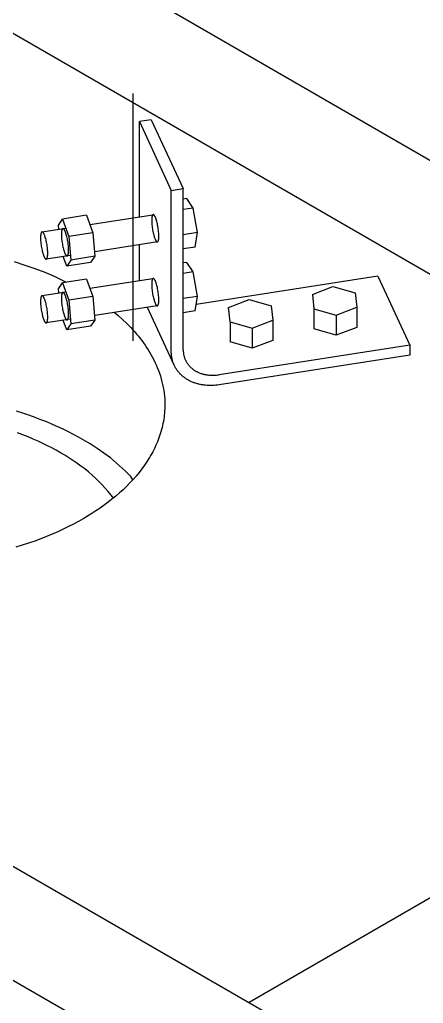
# Model space of a CAD drawing. Header units: millimetres. Extents: x 1.5 to 37.9, y -0.3 to 12.6.
# Drawn here: x 35.7401 to 35.9035, y 3.532 to 3.93 of the extents above; entities that cross this region are included whole.
import ezdxf

# ---------------------------------------------------------------- set-up
doc = ezdxf.new("R2010")
doc.units = ezdxf.units.MM
doc.linetypes.add('ACAD_ISO02W100', pattern=[15, 12, -3])
doc.layers.add('0.2', color=6, linetype='Continuous', lineweight=15)
doc.layers.add('0.3', color=4, linetype='Continuous', lineweight=20)

msp = doc.modelspace()

# ---------------------------------------------------------------- linework, layer by layer
at = {"layer": '0.2', "linetype": 'ACAD_ISO02W100', "lineweight": -3, "ltscale": 0.008}
msp.add_line((35.78583, 4.50004), (35.78583, 3.74377), dxfattribs=at)
at = {"layer": '0.2', "lineweight": -3}
for points in [[(35.79334, 3.88951), (35.78851, 3.88876)], [(35.78851, 3.85022), (35.78851, 3.88876)], [(35.78851, 3.88876), (35.80145, 3.86088)], [(35.79334, 3.88951), (35.80628, 3.86163)], [(35.80145, 3.86088), (35.80628, 3.86163)], [(35.80145, 3.79556), (35.80145, 3.86088)], [(35.80628, 3.79631), (35.80628, 3.86163)], [(35.80773, 3.85761), (35.80628, 3.85738)], [(35.81027, 3.85373), (35.80773, 3.85761)], [(35.81027, 3.85373), (35.80628, 3.85312)], [(35.81198, 3.84392), (35.81027, 3.85373)], [(35.75575, 3.84685), (35.75745, 3.84931)], [(35.76711, 3.85081), (35.75745, 3.84931)], [(35.75745, 3.84931), (35.75999, 3.84225)], [(35.76711, 3.85081), (35.76965, 3.84374)], [(35.76844, 3.84711), (35.79392, 3.85105)], [(35.74912, 3.84412), (35.75878, 3.84562)], [(35.75589, 3.84525), (35.75575, 3.84685)], [(35.74912, 3.84412), (35.74903, 3.84409), (35.74903, 3.84409), (35.74902, 3.84409), (35.74901, 3.84408), (35.74901, 3.84408), (35.749, 3.84408), (35.749, 3.84407), (35.74899, 3.84407), (35.74899, 3.84406), (35.74898, 3.84406), (35.74898, 3.84405), (35.74897, 3.84405), (35.74896, 3.84404), (35.74896, 3.84404), (35.74895, 3.84403), (35.74894, 3.84402), (35.74893, 3.84401), (35.74892, 3.84399), (35.74891, 3.84398), (35.7489, 3.84397), (35.74889, 3.84396), (35.74888, 3.84394), (35.74887, 3.84393), (35.74886, 3.84391), (35.74885, 3.8439), (35.74884, 3.84388), (35.74883, 3.84386), (35.74882, 3.84385), (35.74881, 3.84383), (35.7488, 3.84379), (35.74878, 3.84376), (35.74876, 3.84372), (35.74875, 3.84368), (35.74873, 3.84363), (35.74872, 3.84358), (35.7487, 3.84353), (35.74869, 3.84347), (35.74867, 3.84341), (35.74866, 3.84334), (35.74864, 3.84328), (35.74862, 3.84313), (35.7486, 3.84298), (35.74858, 3.84281), (35.74856, 3.84263), (35.74854, 3.84244), (35.74853, 3.84224), (35.74853, 3.84202), (35.74852, 3.84156), (35.74854, 3.84107), (35.74856, 3.84054), (35.74861, 3.84), (35.74866, 3.83944), (35.74873, 3.83888), (35.74882, 3.83833), (35.74891, 3.83778), (35.74901, 3.83726), (35.74911, 3.83677), (35.74922, 3.83631), (35.74933, 3.83587), (35.74946, 3.83543), (35.74959, 3.83501), (35.74966, 3.83481), (35.74973, 3.83461), (35.7498, 3.83443), (35.74987, 3.83425), (35.74994, 3.83408), (35.75002, 3.83392), (35.75009, 3.83378), (35.75013, 3.83371), (35.75017, 3.83364), (35.7502, 3.83358), (35.75024, 3.83352), (35.75028, 3.83346), (35.75031, 3.83341), (35.75035, 3.83336), (35.75039, 3.83332), (35.7504, 3.8333), (35.75042, 3.83328), (35.75044, 3.83326), (35.75046, 3.83324), (35.75048, 3.83322), (35.75049, 3.8332), (35.75051, 3.83319), (35.75053, 3.83317), (35.75055, 3.83316), (35.75056, 3.83315), (35.75058, 3.83313), (35.7506, 3.83312), (35.7506, 3.83312), (35.75061, 3.83311), (35.75062, 3.83311), (35.75063, 3.8331), (35.75064, 3.8331), (35.75065, 3.83309), (35.75065, 3.83309), (35.75066, 3.83309), (35.75067, 3.83308), (35.75068, 3.83308), (35.75069, 3.83308), (35.75069, 3.83307), (35.7507, 3.83307), (35.75071, 3.83307), (35.75072, 3.83307), (35.75073, 3.83306), (35.75073, 3.83306), (35.75074, 3.83306), (35.75075, 3.83306), (35.75076, 3.83306), (35.75076, 3.83306), (35.75077, 3.83306), (35.75078, 3.83306), (35.75079, 3.83306), (35.75079, 3.83306), (35.7508, 3.83306), (35.75081, 3.83306), (35.75082, 3.83306), (35.75082, 3.83306), (35.75083, 3.83306), (35.75084, 3.83306), (35.75085, 3.83306), (35.75085, 3.83307), (35.75086, 3.83307), (35.75087, 3.83307), (35.75087, 3.83307), (35.75088, 3.83307), (35.75089, 3.83308), (35.75089, 3.83308), (35.7509, 3.83308), (35.75091, 3.83309), (35.75092, 3.83309), (35.75092, 3.83309), (35.75093, 3.8331), (35.75094, 3.8331), (35.75094, 3.83311), (35.75095, 3.83311), (35.75095, 3.83312), (35.75096, 3.83312), (35.75097, 3.83313), (35.75097, 3.83313), (35.75098, 3.83314), (35.75099, 3.83314), (35.75099, 3.83315), (35.751, 3.83315), (35.751, 3.83316), (35.75101, 3.83317), (35.75102, 3.83317), (35.75103, 3.83319), (35.75104, 3.8332), (35.75105, 3.83322), (35.75106, 3.83323), (35.75107, 3.83325), (35.75109, 3.83327), (35.7511, 3.83329), (35.75111, 3.8333), (35.75112, 3.83332), (35.75113, 3.83334), (35.75114, 3.83336), (35.75115, 3.83339), (35.75116, 3.83341), (35.75117, 3.83345), (35.75119, 3.8335), (35.75121, 3.83355), (35.75123, 3.8336), (35.75124, 3.83366), (35.75126, 3.83371), (35.75127, 3.83377), (35.75129, 3.83384), (35.7513, 3.83391), (35.75133, 3.83405), (35.75135, 3.8342), (35.75137, 3.83437), (35.75139, 3.83455), (35.7514, 3.83474), (35.75141, 3.83495), (35.75142, 3.83516), (35.75142, 3.83562), (35.75141, 3.83611), (35.75138, 3.83664), (35.75134, 3.83718), (35.75128, 3.83774), (35.75121, 3.8383), (35.75113, 3.83886), (35.75104, 3.8394), (35.75094, 3.83992), (35.75083, 3.84041), (35.75073, 3.84087), (35.75059, 3.84138), (35.75045, 3.84189), (35.75037, 3.84213), (35.75029, 3.84236), (35.75021, 3.84259), (35.75013, 3.8428), (35.75004, 3.843), (35.74996, 3.84319), (35.74991, 3.84328), (35.74987, 3.84337), (35.74983, 3.84345), (35.74979, 3.84352), (35.74974, 3.8436), (35.7497, 3.84367), (35.74966, 3.84373), (35.74962, 3.84379), (35.74959, 3.84382), (35.74957, 3.84384), (35.74955, 3.84387), (35.74953, 3.84389), (35.74951, 3.84392), (35.74949, 3.84394), (35.74947, 3.84396), (35.74919, 3.84413)], [(35.76965, 3.84374), (35.75999, 3.84225)], [(35.75999, 3.84225), (35.76082, 3.83272)], [(35.76965, 3.84374), (35.77048, 3.83422)], [(35.81198, 3.84381), (35.80628, 3.84293)], [(35.81116, 3.83798), (35.81198, 3.84381)], [(35.79581, 3.84002), (35.77049, 3.8361)], [(35.78851, 3.82439), (35.78851, 3.83889)], [(35.81116, 3.83798), (35.80628, 3.83722)], [(35.76066, 3.83458), (35.75083, 3.83306)], [(35.75911, 3.83027), (35.75773, 3.83413)], [(35.77048, 3.83422), (35.76082, 3.83272)], [(35.77048, 3.83422), (35.76877, 3.83176)], [(35.76082, 3.83272), (35.75911, 3.83027)], [(35.76877, 3.83176), (35.75911, 3.83027)], [(35.80773, 3.83178), (35.80628, 3.83156)], [(35.81027, 3.82791), (35.80773, 3.83178)], [(35.76711, 3.82498), (35.75745, 3.82349)], [(35.76711, 3.82498), (35.76965, 3.81792)], [(35.76844, 3.82129), (35.79392, 3.82523)], [(35.81027, 3.82791), (35.80628, 3.82729)], [(35.81198, 3.81799), (35.81027, 3.82791)], [(35.8851, 3.82614), (35.81153, 3.81476)], [(35.8851, 3.82614), (35.89804, 3.79826)], [(35.75575, 3.82103), (35.75745, 3.82349)], [(35.75589, 3.81942), (35.75575, 3.82103)], [(35.75745, 3.82349), (35.75999, 3.81642)], [(35.85855, 3.81875), (35.86686, 3.82195)], [(35.86686, 3.82195), (35.87583, 3.8194)], [(35.74912, 3.8183), (35.74903, 3.81827), (35.74903, 3.81827), (35.74902, 3.81826), (35.74901, 3.81826), (35.74901, 3.81826), (35.749, 3.81825), (35.749, 3.81825), (35.74899, 3.81824), (35.74899, 3.81824), (35.74898, 3.81824), (35.74898, 3.81823), (35.74897, 3.81823), (35.74896, 3.81822), (35.74896, 3.81822), (35.74895, 3.81821), (35.74894, 3.8182), (35.74893, 3.81818), (35.74892, 3.81817), (35.74891, 3.81816), (35.7489, 3.81815), (35.74889, 3.81813), (35.74888, 3.81812), (35.74887, 3.8181), (35.74886, 3.81809), (35.74885, 3.81807), (35.74884, 3.81806), (35.74883, 3.81804), (35.74882, 3.81802), (35.74881, 3.81801), (35.7488, 3.81797), (35.74878, 3.81793), (35.74876, 3.81789), (35.74875, 3.81785), (35.74873, 3.81781), (35.74872, 3.81776), (35.7487, 3.8177), (35.74869, 3.81764), (35.74867, 3.81758), (35.74866, 3.81752), (35.74864, 3.81745), (35.74862, 3.81731), (35.7486, 3.81715), (35.74858, 3.81699), (35.74856, 3.81681), (35.74854, 3.81662), (35.74853, 3.81641), (35.74853, 3.8162), (35.74852, 3.81574), (35.74854, 3.81524), (35.74856, 3.81472), (35.74861, 3.81417), (35.74866, 3.81362), (35.74873, 3.81306), (35.74882, 3.8125), (35.74891, 3.81196), (35.74901, 3.81144), (35.74911, 3.81095), (35.74922, 3.81049), (35.74933, 3.81004), (35.74946, 3.80961), (35.74959, 3.80919), (35.74966, 3.80899), (35.74973, 3.80879), (35.7498, 3.8086), (35.74987, 3.80843), (35.74994, 3.80826), (35.75002, 3.8081), (35.75009, 3.80795), (35.75013, 3.80788), (35.75017, 3.80782), (35.7502, 3.80776), (35.75024, 3.8077), (35.75028, 3.80764), (35.75031, 3.80759), (35.75035, 3.80754), (35.75039, 3.8075), (35.7504, 3.80747), (35.75042, 3.80745), (35.75044, 3.80743), (35.75046, 3.80742), (35.75048, 3.8074), (35.75049, 3.80738), (35.75051, 3.80737), (35.75053, 3.80735), (35.75055, 3.80734), (35.75056, 3.80732), (35.75058, 3.80731), (35.7506, 3.8073), (35.7506, 3.80729), (35.75061, 3.80729), (35.75062, 3.80728), (35.75063, 3.80728), (35.75064, 3.80728), (35.75065, 3.80727), (35.75065, 3.80727), (35.75066, 3.80726), (35.75067, 3.80726), (35.75068, 3.80726), (35.75069, 3.80725), (35.75069, 3.80725), (35.7507, 3.80725), (35.75071, 3.80725), (35.75072, 3.80724), (35.75073, 3.80724), (35.75073, 3.80724), (35.75074, 3.80724), (35.75075, 3.80724), (35.75076, 3.80724), (35.75076, 3.80724), (35.75077, 3.80723), (35.75078, 3.80723), (35.75079, 3.80723), (35.75079, 3.80723), (35.7508, 3.80723), (35.75081, 3.80723), (35.75082, 3.80724), (35.75082, 3.80724), (35.75083, 3.80724), (35.75084, 3.80724), (35.75085, 3.80724), (35.75085, 3.80724), (35.75086, 3.80724), (35.75087, 3.80725), (35.75087, 3.80725), (35.75088, 3.80725), (35.75089, 3.80725), (35.75089, 3.80726), (35.7509, 3.80726), (35.75091, 3.80726), (35.75092, 3.80727), (35.75092, 3.80727), (35.75093, 3.80727), (35.75094, 3.80728), (35.75094, 3.80728), (35.75095, 3.80729), (35.75095, 3.80729), (35.75096, 3.8073), (35.75097, 3.8073), (35.75097, 3.80731), (35.75098, 3.80731), (35.75099, 3.80732), (35.75099, 3.80733), (35.751, 3.80733), (35.751, 3.80734), (35.75101, 3.80734), (35.75102, 3.80735), (35.75103, 3.80737), (35.75104, 3.80738), (35.75105, 3.8074), (35.75106, 3.80741), (35.75107, 3.80743), (35.75109, 3.80745), (35.7511, 3.80746), (35.75111, 3.80748), (35.75112, 3.8075), (35.75113, 3.80752), (35.75114, 3.80754), (35.75115, 3.80756), (35.75116, 3.80758), (35.75117, 3.80763), (35.75119, 3.80768), (35.75121, 3.80773), (35.75123, 3.80778), (35.75124, 3.80783), (35.75126, 3.80789), (35.75127, 3.80795), (35.75129, 3.80802), (35.7513, 3.80808), (35.75133, 3.80823), (35.75135, 3.80838), (35.75137, 3.80855), (35.75139, 3.80873), (35.7514, 3.80892), (35.75141, 3.80912), (35.75142, 3.80934), (35.75142, 3.8098), (35.75141, 3.81029), (35.75138, 3.81082), (35.75134, 3.81136), (35.75128, 3.81192), (35.75121, 3.81248), (35.75113, 3.81303), (35.75104, 3.81357), (35.75094, 3.81409), (35.75083, 3.81459), (35.75073, 3.81505), (35.75059, 3.81556), (35.75045, 3.81606), (35.75037, 3.8163), (35.75029, 3.81654), (35.75021, 3.81676), (35.75013, 3.81698), (35.75004, 3.81718), (35.74996, 3.81737), (35.74991, 3.81746), (35.74987, 3.81754), (35.74983, 3.81762), (35.74979, 3.8177), (35.74974, 3.81777), (35.7497, 3.81784), (35.74966, 3.81791), (35.74962, 3.81797), (35.74959, 3.81799), (35.74957, 3.81802), (35.74955, 3.81805), (35.74953, 3.81807), (35.74951, 3.81809), (35.74949, 3.81811), (35.74947, 3.81814), (35.74919, 3.81831)], [(35.74912, 3.8183), (35.75878, 3.81979)], [(35.76965, 3.81792), (35.75999, 3.81642)], [(35.76961, 3.81791), (35.76965, 3.81789)], [(35.76965, 3.81792), (35.77048, 3.80839)], [(35.81198, 3.81799), (35.80628, 3.8171)], [(35.81116, 3.81215), (35.81198, 3.81799)], [(35.85855, 3.81875), (35.8592, 3.81299), (35.86816, 3.81043), (35.87648, 3.81364)], [(35.87583, 3.8194), (35.87648, 3.81364)], [(35.75999, 3.81642), (35.76082, 3.8069)], [(35.79575, 3.81419), (35.77049, 3.81028)], [(35.80263, 3.79013), (35.79175, 3.81357)], [(35.82459, 3.81349), (35.83291, 3.8167)], [(35.82524, 3.80773), (35.82459, 3.81349)], [(35.83291, 3.8167), (35.84187, 3.81414)], [(35.84187, 3.81414), (35.84252, 3.80838)], [(35.8592, 3.81299), (35.8592, 3.80482)], [(35.87648, 3.81364), (35.87648, 3.80547)], [(35.81116, 3.81215), (35.80628, 3.8114)], [(35.86816, 3.81043), (35.86816, 3.80227)], [(35.76066, 3.80876), (35.75083, 3.80724)], [(35.75911, 3.80444), (35.75773, 3.8083)], [(35.76082, 3.8069), (35.75911, 3.80444)], [(35.76877, 3.80594), (35.75911, 3.80444)], [(35.77048, 3.80839), (35.76082, 3.8069)], [(35.77048, 3.80839), (35.76877, 3.80594)], [(35.82524, 3.80773), (35.83421, 3.80518), (35.84252, 3.80838)], [(35.82524, 3.80773), (35.82524, 3.79957)], [(35.83421, 3.80518), (35.83421, 3.79701)], [(35.84252, 3.80838), (35.84252, 3.80022)], [(35.87648, 3.80547), (35.86816, 3.80227)], [(35.86816, 3.80227), (35.8592, 3.80482)], [(35.89804, 3.79826), (35.82077, 3.7863)], [(35.83421, 3.79701), (35.82524, 3.79957)], [(35.84252, 3.80022), (35.83421, 3.79701)], [(35.89804, 3.79826), (35.89804, 3.79417)], [(35.80263, 3.79013), (35.80248, 3.79046), (35.80234, 3.79079), (35.80221, 3.79113), (35.8021, 3.79147), (35.80199, 3.79181), (35.80189, 3.79215), (35.80181, 3.79249), (35.80173, 3.79283), (35.80166, 3.79317), (35.80161, 3.79352), (35.80156, 3.79386), (35.80152, 3.7942), (35.80149, 3.79454), (35.80147, 3.79488), (35.80145, 3.79522), (35.80145, 3.79556)], [(35.80628, 3.79631), (35.80628, 3.79605), (35.80629, 3.7958), (35.80631, 3.79554), (35.80633, 3.79529), (35.80636, 3.79503), (35.8064, 3.79477), (35.80644, 3.79452), (35.80649, 3.79426), (35.80655, 3.794), (35.80661, 3.79375), (35.80669, 3.79349), (35.80677, 3.79324), (35.80685, 3.79298), (35.80695, 3.79273), (35.80705, 3.79248), (35.80716, 3.79223)], [(35.89804, 3.79417), (35.82077, 3.78222)], [(35.82077, 3.78222), (35.82011, 3.78213), (35.81944, 3.78205), (35.81877, 3.782), (35.81809, 3.78196), (35.8174, 3.78195), (35.81672, 3.78195), (35.81602, 3.78198), (35.81533, 3.78204), (35.81464, 3.78211), (35.8143, 3.78216), (35.81396, 3.78221), (35.81361, 3.78227), (35.81327, 3.78234), (35.81293, 3.78241), (35.8126, 3.78249), (35.81226, 3.78257), (35.81193, 3.78266), (35.8116, 3.78276), (35.81127, 3.78286), (35.81094, 3.78297), (35.81062, 3.78308), (35.8103, 3.78321), (35.80998, 3.78333), (35.80967, 3.78347), (35.80936, 3.78361), (35.80905, 3.78375), (35.80875, 3.7839), (35.80845, 3.78406), (35.80816, 3.78422), (35.80787, 3.78439), (35.80759, 3.78457), (35.80731, 3.78475), (35.80704, 3.78493), (35.80677, 3.78513), (35.80651, 3.78532), (35.80626, 3.78552), (35.80601, 3.78573), (35.80576, 3.78594), (35.80553, 3.78616), (35.80529, 3.78638), (35.80507, 3.7866), (35.80485, 3.78683), (35.80464, 3.78707), (35.80443, 3.7873), (35.80423, 3.78754), (35.80404, 3.78779), (35.80386, 3.78804), (35.80368, 3.78829), (35.80351, 3.78854), (35.80334, 3.7888), (35.80319, 3.78906), (35.80304, 3.78933), (35.80289, 3.78959), (35.80276, 3.78986), (35.80263, 3.79013)], [(35.80716, 3.79223), (35.80726, 3.79203), (35.80736, 3.79183), (35.80747, 3.79163), (35.80758, 3.79143), (35.8077, 3.79124), (35.80782, 3.79105), (35.80795, 3.79085), (35.80808, 3.79067), (35.80822, 3.79048), (35.80837, 3.7903), (35.80852, 3.79011), (35.80867, 3.78994), (35.80883, 3.78976), (35.80899, 3.78959), (35.80916, 3.78942), (35.80934, 3.78926), (35.80951, 3.78909), (35.8097, 3.78893), (35.80988, 3.78878), (35.81008, 3.78863), (35.81027, 3.78848), (35.81047, 3.78834), (35.81068, 3.7882), (35.81089, 3.78806), (35.8111, 3.78793), (35.81131, 3.78781), (35.81153, 3.78768), (35.81175, 3.78756), (35.81198, 3.78745), (35.81221, 3.78734), (35.81244, 3.78724), (35.81268, 3.78714), (35.81291, 3.78704), (35.81315, 3.78695), (35.8134, 3.78686), (35.81364, 3.78678), (35.81389, 3.78671), (35.81414, 3.78663), (35.81439, 3.78657), (35.81464, 3.7865), (35.81489, 3.78644), (35.81515, 3.78639), (35.8154, 3.78634), (35.81566, 3.7863), (35.81592, 3.78626), (35.81618, 3.78622), (35.81669, 3.78616), (35.81721, 3.78613), (35.81773, 3.7861), (35.81824, 3.7861), (35.81876, 3.78611), (35.81927, 3.78613), (35.81977, 3.78618), (35.82027, 3.78623), (35.82077, 3.7863)]]:
    msp.add_lwpolyline(points, dxfattribs=at)
for points in [[(35.79371, 3.85059), (35.7937, 3.85054), (35.79368, 3.85048), (35.79367, 3.85043), (35.79365, 3.85037), (35.79364, 3.8503), (35.79362, 3.85023), (35.7936, 3.85009), (35.79357, 3.84994), (35.79355, 3.84977), (35.79354, 3.84959), (35.79352, 3.8494), (35.79351, 3.84919), (35.79351, 3.84898), (35.7935, 3.84852), (35.79352, 3.84803), (35.79354, 3.8475), (35.79359, 3.84696), (35.79364, 3.8464), (35.79371, 3.84584), (35.7938, 3.84528), (35.79389, 3.84474), (35.79399, 3.84422), (35.79409, 3.84373), (35.7942, 3.84327), (35.79431, 3.84282), (35.79444, 3.84239), (35.79457, 3.84197), (35.79464, 3.84177), (35.79471, 3.84157), (35.79478, 3.84139), (35.79485, 3.84121), (35.79492, 3.84104), (35.795, 3.84088), (35.79507, 3.84073), (35.79511, 3.84067), (35.79515, 3.8406), (35.79518, 3.84054), (35.79522, 3.84048), (35.79526, 3.84042), (35.79529, 3.84037), (35.79533, 3.84032), (35.79537, 3.84028), (35.79538, 3.84026), (35.7954, 3.84024), (35.79542, 3.84022), (35.79544, 3.8402), (35.79545, 3.84018), (35.79547, 3.84016), (35.79549, 3.84015), (35.79551, 3.84013), (35.79552, 3.84012), (35.79554, 3.8401), (35.79556, 3.84009), (35.79557, 3.84008), (35.79558, 3.84008), (35.79559, 3.84007), (35.7956, 3.84007), (35.79561, 3.84006), (35.79562, 3.84006), (35.79562, 3.84005), (35.79563, 3.84005), (35.79564, 3.84004), (35.79565, 3.84004), (35.79566, 3.84004), (35.79566, 3.84003), (35.79567, 3.84003), (35.79568, 3.84003), (35.79569, 3.84003), (35.7957, 3.84003), (35.7957, 3.84002), (35.79571, 3.84002), (35.79572, 3.84002), (35.79573, 3.84002), (35.79574, 3.84002), (35.79574, 3.84002), (35.79575, 3.84002), (35.79576, 3.84002), (35.79577, 3.84002), (35.79577, 3.84002), (35.79578, 3.84002), (35.79579, 3.84002), (35.7958, 3.84002), (35.7958, 3.84002), (35.79581, 3.84002), (35.79582, 3.84002), (35.79582, 3.84002), (35.79583, 3.84002), (35.79584, 3.84003), (35.79585, 3.84003), (35.79585, 3.84003), (35.79586, 3.84003), (35.79587, 3.84004), (35.79587, 3.84004), (35.79588, 3.84004), (35.79589, 3.84005), (35.79589, 3.84005), (35.7959, 3.84005), (35.79591, 3.84006), (35.79591, 3.84006), (35.79592, 3.84007), (35.79593, 3.84007), (35.79593, 3.84007), (35.79594, 3.84008), (35.79595, 3.84008), (35.79595, 3.84009), (35.79596, 3.8401), (35.79597, 3.8401), (35.79597, 3.84011), (35.79598, 3.84011), (35.79598, 3.84012), (35.79599, 3.84013), (35.796, 3.84013), (35.79601, 3.84015), (35.79602, 3.84016), (35.79603, 3.84018), (35.79604, 3.84019), (35.79605, 3.84021), (35.79606, 3.84023), (35.79607, 3.84024), (35.79609, 3.84026), (35.7961, 3.84028), (35.79611, 3.8403), (35.79612, 3.84032), (35.79613, 3.84034), (35.79613, 3.84037), (35.79615, 3.84041), (35.79617, 3.84046), (35.79619, 3.84051), (35.7962, 3.84056), (35.79622, 3.84061), (35.79624, 3.84067), (35.79625, 3.84073), (35.79627, 3.8408), (35.79628, 3.84086), (35.7963, 3.84101), (35.79633, 3.84116), (35.79635, 3.84133), (35.79636, 3.84151), (35.79638, 3.8417), (35.79639, 3.8419), (35.7964, 3.84212), (35.7964, 3.84258), (35.79639, 3.84307), (35.79636, 3.8436), (35.79632, 3.84414), (35.79626, 3.8447), (35.79619, 3.84526), (35.79611, 3.84581), (35.79602, 3.84636), (35.79592, 3.84688), (35.79581, 3.84737), (35.7957, 3.84783), (35.79559, 3.84827), (35.79547, 3.84871), (35.79533, 3.84913), (35.79527, 3.84933), (35.7952, 3.84953), (35.79512, 3.84971), (35.79505, 3.84989), (35.79498, 3.85006), (35.7949, 3.85022), (35.79483, 3.85036), (35.79479, 3.85043), (35.79476, 3.8505), (35.79472, 3.85056), (35.79468, 3.85062), (35.79464, 3.85068), (35.79461, 3.85073), (35.79457, 3.85078), (35.79454, 3.85082), (35.79452, 3.85084), (35.7945, 3.85086), (35.79448, 3.85088), (35.79446, 3.8509), (35.79445, 3.85092), (35.79443, 3.85094), (35.79441, 3.85095), (35.7944, 3.85097), (35.79438, 3.85098), (35.79436, 3.85099), (35.79434, 3.85101), (35.79433, 3.85102), (35.79432, 3.85102), (35.79431, 3.85103), (35.7943, 3.85103), (35.79429, 3.85104), (35.79429, 3.85104), (35.79428, 3.85105), (35.79427, 3.85105), (35.79426, 3.85105), (35.79425, 3.85106), (35.79425, 3.85106), (35.79424, 3.85106), (35.79423, 3.85107), (35.79422, 3.85107), (35.79421, 3.85107), (35.79421, 3.85107), (35.7942, 3.85108), (35.79419, 3.85108), (35.79418, 3.85108), (35.79417, 3.85108), (35.79417, 3.85108), (35.79416, 3.85108), (35.79415, 3.85108), (35.79414, 3.85108), (35.79414, 3.85108), (35.79413, 3.85108), (35.79412, 3.85108), (35.79411, 3.85108), (35.79411, 3.85108), (35.7941, 3.85108), (35.79409, 3.85108), (35.79408, 3.85108), (35.79408, 3.85108), (35.79407, 3.85107), (35.79406, 3.85107), (35.79406, 3.85107), (35.79405, 3.85107), (35.79404, 3.85107), (35.79404, 3.85106), (35.79403, 3.85106), (35.79402, 3.85106), (35.79401, 3.85105), (35.79401, 3.85105), (35.794, 3.85105), (35.79399, 3.85104), (35.79399, 3.85104), (35.79398, 3.85103), (35.79397, 3.85103), (35.79397, 3.85102), (35.79396, 3.85102), (35.79396, 3.85101), (35.79395, 3.85101), (35.79394, 3.851), (35.79394, 3.851), (35.79393, 3.85099), (35.79392, 3.85099), (35.79392, 3.85098), (35.79391, 3.85097), (35.79391, 3.85097), (35.79389, 3.85095), (35.79388, 3.85094), (35.79387, 3.85092), (35.79386, 3.85091), (35.79385, 3.85089), (35.79384, 3.85087), (35.79383, 3.85085), (35.79382, 3.85084), (35.79381, 3.85082), (35.7938, 3.8508), (35.79379, 3.85078), (35.79378, 3.85075), (35.79377, 3.85073), (35.79375, 3.85069), (35.79373, 3.85064)], [(35.75718, 3.84494), (35.75716, 3.84489), (35.75715, 3.84483), (35.75713, 3.84478), (35.75712, 3.84471), (35.7571, 3.84465), (35.75709, 3.84458), (35.75706, 3.84444), (35.75704, 3.84428), (35.75702, 3.84412), (35.757, 3.84394), (35.75699, 3.84375), (35.75698, 3.84354), (35.75697, 3.84333), (35.75697, 3.84287), (35.75698, 3.84237), (35.75701, 3.84185), (35.75705, 3.8413), (35.75711, 3.84075), (35.75718, 3.84019), (35.75726, 3.83963), (35.75735, 3.83909), (35.75745, 3.83857), (35.75755, 3.83808), (35.75766, 3.83762), (35.75778, 3.83717), (35.7579, 3.83674), (35.75803, 3.83632), (35.7581, 3.83612), (35.75817, 3.83592), (35.75824, 3.83573), (35.75831, 3.83556), (35.75839, 3.83539), (35.75846, 3.83523), (35.75854, 3.83508), (35.75857, 3.83501), (35.75861, 3.83495), (35.75865, 3.83489), (35.75868, 3.83483), (35.75872, 3.83477), (35.75876, 3.83472), (35.75879, 3.83467), (35.75883, 3.83463), (35.75885, 3.8346), (35.75887, 3.83458), (35.75888, 3.83456), (35.7589, 3.83455), (35.75892, 3.83453), (35.75894, 3.83451), (35.75895, 3.8345), (35.75897, 3.83448), (35.75899, 3.83447), (35.75901, 3.83445), (35.75902, 3.83444), (35.75904, 3.83443), (35.75905, 3.83442), (35.75906, 3.83442), (35.75906, 3.83441), (35.75907, 3.83441), (35.75908, 3.83441), (35.75909, 3.8344), (35.7591, 3.8344), (35.7591, 3.83439), (35.75911, 3.83439), (35.75912, 3.83439), (35.75913, 3.83438), (35.75914, 3.83438), (35.75914, 3.83438), (35.75915, 3.83438), (35.75916, 3.83437), (35.75917, 3.83437), (35.75918, 3.83437), (35.75918, 3.83437), (35.75919, 3.83437), (35.7592, 3.83437), (35.75921, 3.83437), (35.75921, 3.83436), (35.75922, 3.83436), (35.75923, 3.83436), (35.75924, 3.83436), (35.75924, 3.83436), (35.75925, 3.83436), (35.75926, 3.83437), (35.75927, 3.83437), (35.75927, 3.83437), (35.75928, 3.83437), (35.75929, 3.83437), (35.7593, 3.83437), (35.7593, 3.83437), (35.75931, 3.83438), (35.75932, 3.83438), (35.75932, 3.83438), (35.75933, 3.83438), (35.75934, 3.83439), (35.75934, 3.83439), (35.75935, 3.83439), (35.75936, 3.8344), (35.75936, 3.8344), (35.75937, 3.83441), (35.75938, 3.83441), (35.75938, 3.83441), (35.75939, 3.83442), (35.7594, 3.83442), (35.7594, 3.83443), (35.75941, 3.83443), (35.75942, 3.83444), (35.75942, 3.83444), (35.75943, 3.83445), (35.75944, 3.83446), (35.75944, 3.83446), (35.75945, 3.83447), (35.75945, 3.83447), (35.75946, 3.83448), (35.75947, 3.8345), (35.75948, 3.83451), (35.75949, 3.83453), (35.75951, 3.83454), (35.75952, 3.83456), (35.75953, 3.83458), (35.75954, 3.83459), (35.75955, 3.83461), (35.75956, 3.83463), (35.75957, 3.83465), (35.75958, 3.83467), (35.75959, 3.83469), (35.7596, 3.83471), (35.75962, 3.83476), (35.75964, 3.83481), (35.75965, 3.83486), (35.75967, 3.83491), (35.75968, 3.83496), (35.7597, 3.83502), (35.75972, 3.83508), (35.75973, 3.83515), (35.75974, 3.83521), (35.75977, 3.83536), (35.75979, 3.83551), (35.75981, 3.83568), (35.75983, 3.83586), (35.75984, 3.83605), (35.75985, 3.83625), (35.75986, 3.83647), (35.75986, 3.83693), (35.75985, 3.83742), (35.75982, 3.83795), (35.75978, 3.83849), (35.75972, 3.83905), (35.75965, 3.83961), (35.75957, 3.84016), (35.75948, 3.8407), (35.75938, 3.84122), (35.75928, 3.84172), (35.75917, 3.84218), (35.75905, 3.84262), (35.75893, 3.84306), (35.7588, 3.84348), (35.75873, 3.84368), (35.75866, 3.84387), (35.75859, 3.84406), (35.75852, 3.84424), (35.75844, 3.84441), (35.75837, 3.84457), (35.75829, 3.84471), (35.75826, 3.84478), (35.75822, 3.84485), (35.75818, 3.84491), (35.75815, 3.84497), (35.75811, 3.84502), (35.75807, 3.84508), (35.75804, 3.84512), (35.758, 3.84517), (35.75798, 3.84519), (35.75796, 3.84521), (35.75795, 3.84523), (35.75793, 3.84525), (35.75791, 3.84527), (35.75789, 3.84528), (35.75788, 3.8453), (35.75786, 3.84532), (35.75784, 3.84533), (35.75783, 3.84534), (35.75781, 3.84535), (35.75779, 3.84537), (35.75778, 3.84537), (35.75777, 3.84538), (35.75777, 3.84538), (35.75776, 3.84539), (35.75775, 3.84539), (35.75774, 3.84539), (35.75773, 3.8454), (35.75773, 3.8454), (35.75772, 3.84541), (35.75771, 3.84541), (35.7577, 3.84541), (35.75769, 3.84542), (35.75769, 3.84542), (35.75768, 3.84542), (35.75767, 3.84542), (35.75766, 3.84542), (35.75765, 3.84543), (35.75765, 3.84543), (35.75764, 3.84543), (35.75763, 3.84543), (35.75762, 3.84543), (35.75762, 3.84543), (35.75761, 3.84543), (35.7576, 3.84543), (35.75759, 3.84543), (35.75759, 3.84543), (35.75758, 3.84543), (35.75757, 3.84543), (35.75756, 3.84543), (35.75756, 3.84543), (35.75755, 3.84543), (35.75754, 3.84543), (35.75753, 3.84542), (35.75753, 3.84542), (35.75752, 3.84542), (35.75751, 3.84542), (35.75751, 3.84541), (35.7575, 3.84541), (35.75749, 3.84541), (35.75749, 3.84541), (35.75748, 3.8454), (35.75747, 3.8454), (35.75747, 3.84539), (35.75746, 3.84539), (35.75745, 3.84539), (35.75745, 3.84538), (35.75744, 3.84538), (35.75743, 3.84537), (35.75743, 3.84537), (35.75742, 3.84536), (35.75741, 3.84536), (35.75741, 3.84535), (35.7574, 3.84535), (35.75739, 3.84534), (35.75739, 3.84533), (35.75738, 3.84533), (35.75738, 3.84532), (35.75737, 3.84531), (35.75736, 3.8453), (35.75735, 3.84529), (35.75734, 3.84527), (35.75732, 3.84525), (35.75731, 3.84524), (35.7573, 3.84522), (35.75729, 3.8452), (35.75728, 3.84518), (35.75727, 3.84516), (35.75726, 3.84514), (35.75725, 3.84512), (35.75724, 3.8451), (35.75723, 3.84508), (35.75721, 3.84504), (35.75719, 3.84499)], [(35.79371, 3.82477), (35.7937, 3.82472), (35.79368, 3.82466), (35.79367, 3.8246), (35.79365, 3.82454), (35.79364, 3.82448), (35.79362, 3.82441), (35.7936, 3.82427), (35.79357, 3.82411), (35.79355, 3.82395), (35.79354, 3.82377), (35.79352, 3.82357), (35.79351, 3.82337), (35.79351, 3.82316), (35.7935, 3.8227), (35.79352, 3.8222), (35.79354, 3.82168), (35.79359, 3.82113), (35.79364, 3.82058), (35.79371, 3.82002), (35.7938, 3.81946), (35.79389, 3.81892), (35.79399, 3.8184), (35.79409, 3.81791), (35.7942, 3.81745), (35.79431, 3.817), (35.79444, 3.81657), (35.79457, 3.81615), (35.79464, 3.81594), (35.79471, 3.81575), (35.79478, 3.81556), (35.79485, 3.81538), (35.79492, 3.81522), (35.795, 3.81506), (35.79507, 3.81491), (35.79511, 3.81484), (35.79515, 3.81478), (35.79518, 3.81472), (35.79522, 3.81466), (35.79526, 3.8146), (35.79529, 3.81455), (35.79533, 3.8145), (35.79537, 3.81445), (35.79538, 3.81443), (35.7954, 3.81441), (35.79542, 3.81439), (35.79544, 3.81437), (35.79545, 3.81436), (35.79547, 3.81434), (35.79549, 3.81432), (35.79551, 3.81431), (35.79552, 3.81429), (35.79554, 3.81428), (35.79556, 3.81427), (35.79557, 3.81426), (35.79558, 3.81425), (35.79559, 3.81425), (35.7956, 3.81424), (35.79561, 3.81424), (35.79562, 3.81423), (35.79562, 3.81423), (35.79563, 3.81423), (35.79564, 3.81422), (35.79565, 3.81422), (35.79566, 3.81422), (35.79566, 3.81421), (35.79567, 3.81421), (35.79568, 3.81421), (35.79569, 3.8142), (35.7957, 3.8142), (35.7957, 3.8142), (35.79571, 3.8142), (35.79572, 3.8142), (35.79573, 3.8142), (35.79574, 3.81419), (35.79574, 3.81419), (35.79575, 3.81419), (35.79576, 3.81419), (35.79577, 3.81419), (35.79577, 3.81419), (35.79578, 3.81419), (35.79579, 3.81419), (35.7958, 3.81419), (35.7958, 3.81419), (35.79581, 3.8142), (35.79582, 3.8142), (35.79582, 3.8142), (35.79583, 3.8142), (35.79584, 3.8142), (35.79585, 3.8142), (35.79585, 3.81421), (35.79586, 3.81421), (35.79587, 3.81421), (35.79587, 3.81422), (35.79588, 3.81422), (35.79589, 3.81422), (35.79589, 3.81423), (35.7959, 3.81423), (35.79591, 3.81423), (35.79591, 3.81424), (35.79592, 3.81424), (35.79593, 3.81425), (35.79593, 3.81425), (35.79594, 3.81426), (35.79595, 3.81426), (35.79595, 3.81427), (35.79596, 3.81427), (35.79597, 3.81428), (35.79597, 3.81428), (35.79598, 3.81429), (35.79598, 3.8143), (35.79599, 3.8143), (35.796, 3.81431), (35.79601, 3.81432), (35.79602, 3.81434), (35.79603, 3.81435), (35.79604, 3.81437), (35.79605, 3.81439), (35.79606, 3.8144), (35.79607, 3.81442), (35.79609, 3.81444), (35.7961, 3.81446), (35.79611, 3.81448), (35.79612, 3.8145), (35.79613, 3.81452), (35.79613, 3.81454), (35.79615, 3.81459), (35.79617, 3.81464), (35.79619, 3.81468), (35.7962, 3.81474), (35.79622, 3.81479), (35.79624, 3.81485), (35.79625, 3.81491), (35.79627, 3.81497), (35.79628, 3.81504), (35.7963, 3.81518), (35.79633, 3.81534), (35.79635, 3.81551), (35.79636, 3.81569), (35.79638, 3.81588), (35.79639, 3.81608), (35.7964, 3.8163), (35.7964, 3.81675), (35.79639, 3.81725), (35.79636, 3.81777), (35.79632, 3.81832), (35.79626, 3.81888), (35.79619, 3.81944), (35.79611, 3.81999), (35.79602, 3.82053), (35.79592, 3.82105), (35.79581, 3.82155), (35.7957, 3.82201), (35.79559, 3.82245), (35.79547, 3.82289), (35.79533, 3.82331), (35.79527, 3.82351), (35.7952, 3.8237), (35.79512, 3.82389), (35.79505, 3.82407), (35.79498, 3.82424), (35.7949, 3.82439), (35.79483, 3.82454), (35.79479, 3.82461), (35.79476, 3.82468), (35.79472, 3.82474), (35.79468, 3.8248), (35.79464, 3.82485), (35.79461, 3.8249), (35.79457, 3.82495), (35.79454, 3.825), (35.79452, 3.82502), (35.7945, 3.82504), (35.79448, 3.82506), (35.79446, 3.82508), (35.79445, 3.8251), (35.79443, 3.82511), (35.79441, 3.82513), (35.7944, 3.82514), (35.79438, 3.82516), (35.79436, 3.82517), (35.79434, 3.82518), (35.79433, 3.82519), (35.79432, 3.8252), (35.79431, 3.8252), (35.7943, 3.82521), (35.79429, 3.82521), (35.79429, 3.82522), (35.79428, 3.82522), (35.79427, 3.82523), (35.79426, 3.82523), (35.79425, 3.82523), (35.79425, 3.82524), (35.79424, 3.82524), (35.79423, 3.82524), (35.79422, 3.82525), (35.79421, 3.82525), (35.79421, 3.82525), (35.7942, 3.82525), (35.79419, 3.82525), (35.79418, 3.82526), (35.79417, 3.82526), (35.79417, 3.82526), (35.79416, 3.82526), (35.79415, 3.82526), (35.79414, 3.82526), (35.79414, 3.82526), (35.79413, 3.82526), (35.79412, 3.82526), (35.79411, 3.82526), (35.79411, 3.82526), (35.7941, 3.82526), (35.79409, 3.82526), (35.79408, 3.82526), (35.79408, 3.82525), (35.79407, 3.82525), (35.79406, 3.82525), (35.79406, 3.82525), (35.79405, 3.82525), (35.79404, 3.82524), (35.79404, 3.82524), (35.79403, 3.82524), (35.79402, 3.82523), (35.79401, 3.82523), (35.79401, 3.82523), (35.794, 3.82522), (35.79399, 3.82522), (35.79399, 3.82521), (35.79398, 3.82521), (35.79397, 3.82521), (35.79397, 3.8252), (35.79396, 3.8252), (35.79396, 3.82519), (35.79395, 3.82519), (35.79394, 3.82518), (35.79394, 3.82517), (35.79393, 3.82517), (35.79392, 3.82516), (35.79392, 3.82516), (35.79391, 3.82515), (35.79391, 3.82514), (35.79389, 3.82513), (35.79388, 3.82511), (35.79387, 3.8251), (35.79386, 3.82508), (35.79385, 3.82507), (35.79384, 3.82505), (35.79383, 3.82503), (35.79382, 3.82501), (35.79381, 3.82499), (35.7938, 3.82497), (35.79379, 3.82495), (35.79378, 3.82493), (35.79377, 3.82491), (35.79375, 3.82486), (35.79373, 3.82482)], [(35.75718, 3.81912), (35.75716, 3.81906), (35.75715, 3.81901), (35.75713, 3.81895), (35.75712, 3.81889), (35.7571, 3.81883), (35.75709, 3.81876), (35.75706, 3.81862), (35.75704, 3.81846), (35.75702, 3.81829), (35.757, 3.81811), (35.75699, 3.81792), (35.75698, 3.81772), (35.75697, 3.81751), (35.75697, 3.81705), (35.75698, 3.81655), (35.75701, 3.81603), (35.75705, 3.81548), (35.75711, 3.81492), (35.75718, 3.81436), (35.75726, 3.81381), (35.75735, 3.81327), (35.75745, 3.81275), (35.75755, 3.81226), (35.75766, 3.81179), (35.75778, 3.81135), (35.7579, 3.81091), (35.75803, 3.81049), (35.7581, 3.81029), (35.75817, 3.8101), (35.75824, 3.80991), (35.75831, 3.80973), (35.75839, 3.80956), (35.75846, 3.80941), (35.75854, 3.80926), (35.75857, 3.80919), (35.75861, 3.80913), (35.75865, 3.80906), (35.75868, 3.809), (35.75872, 3.80895), (35.75876, 3.8089), (35.75879, 3.80885), (35.75883, 3.8088), (35.75885, 3.80878), (35.75887, 3.80876), (35.75888, 3.80874), (35.7589, 3.80872), (35.75892, 3.80871), (35.75894, 3.80869), (35.75895, 3.80867), (35.75897, 3.80866), (35.75899, 3.80864), (35.75901, 3.80863), (35.75902, 3.80862), (35.75904, 3.80861), (35.75905, 3.8086), (35.75906, 3.8086), (35.75906, 3.80859), (35.75907, 3.80859), (35.75908, 3.80858), (35.75909, 3.80858), (35.7591, 3.80857), (35.7591, 3.80857), (35.75911, 3.80857), (35.75912, 3.80856), (35.75913, 3.80856), (35.75914, 3.80856), (35.75914, 3.80856), (35.75915, 3.80855), (35.75916, 3.80855), (35.75917, 3.80855), (35.75918, 3.80855), (35.75918, 3.80855), (35.75919, 3.80854), (35.7592, 3.80854), (35.75921, 3.80854), (35.75921, 3.80854), (35.75922, 3.80854), (35.75923, 3.80854), (35.75924, 3.80854), (35.75924, 3.80854), (35.75925, 3.80854), (35.75926, 3.80854), (35.75927, 3.80854), (35.75927, 3.80854), (35.75928, 3.80855), (35.75929, 3.80855), (35.7593, 3.80855), (35.7593, 3.80855), (35.75931, 3.80855), (35.75932, 3.80856), (35.75932, 3.80856), (35.75933, 3.80856), (35.75934, 3.80856), (35.75934, 3.80857), (35.75935, 3.80857), (35.75936, 3.80857), (35.75936, 3.80858), (35.75937, 3.80858), (35.75938, 3.80859), (35.75938, 3.80859), (35.75939, 3.8086), (35.7594, 3.8086), (35.7594, 3.80861), (35.75941, 3.80861), (35.75942, 3.80862), (35.75942, 3.80862), (35.75943, 3.80863), (35.75944, 3.80863), (35.75944, 3.80864), (35.75945, 3.80865), (35.75945, 3.80865), (35.75946, 3.80866), (35.75947, 3.80867), (35.75948, 3.80869), (35.75949, 3.8087), (35.75951, 3.80872), (35.75952, 3.80874), (35.75953, 3.80875), (35.75954, 3.80877), (35.75955, 3.80879), (35.75956, 3.80881), (35.75957, 3.80883), (35.75958, 3.80885), (35.75959, 3.80887), (35.7596, 3.80889), (35.75962, 3.80894), (35.75964, 3.80898), (35.75965, 3.80903), (35.75967, 3.80909), (35.75968, 3.80914), (35.7597, 3.8092), (35.75972, 3.80926), (35.75973, 3.80932), (35.75974, 3.80939), (35.75977, 3.80953), (35.75979, 3.80969), (35.75981, 3.80986), (35.75983, 3.81004), (35.75984, 3.81023), (35.75985, 3.81043), (35.75986, 3.81064), (35.75986, 3.8111), (35.75985, 3.8116), (35.75982, 3.81212), (35.75978, 3.81267), (35.75972, 3.81323), (35.75965, 3.81379), (35.75957, 3.81434), (35.75948, 3.81488), (35.75938, 3.8154), (35.75928, 3.81589), (35.75917, 3.81636), (35.75905, 3.8168), (35.75893, 3.81724), (35.7588, 3.81766), (35.75873, 3.81786), (35.75866, 3.81805), (35.75859, 3.81824), (35.75852, 3.81842), (35.75844, 3.81859), (35.75837, 3.81874), (35.75829, 3.81889), (35.75826, 3.81896), (35.75822, 3.81902), (35.75818, 3.81909), (35.75815, 3.81915), (35.75811, 3.8192), (35.75807, 3.81925), (35.75804, 3.8193), (35.758, 3.81935), (35.75798, 3.81937), (35.75796, 3.81939), (35.75795, 3.81941), (35.75793, 3.81943), (35.75791, 3.81944), (35.75789, 3.81946), (35.75788, 3.81948), (35.75786, 3.81949), (35.75784, 3.81951), (35.75783, 3.81952), (35.75781, 3.81953), (35.75779, 3.81954), (35.75778, 3.81955), (35.75777, 3.81955), (35.75777, 3.81956), (35.75776, 3.81956), (35.75775, 3.81957), (35.75774, 3.81957), (35.75773, 3.81958), (35.75773, 3.81958), (35.75772, 3.81958), (35.75771, 3.81959), (35.7577, 3.81959), (35.75769, 3.81959), (35.75769, 3.81959), (35.75768, 3.8196), (35.75767, 3.8196), (35.75766, 3.8196), (35.75765, 3.8196), (35.75765, 3.8196), (35.75764, 3.81961), (35.75763, 3.81961), (35.75762, 3.81961), (35.75762, 3.81961), (35.75761, 3.81961), (35.7576, 3.81961), (35.75759, 3.81961), (35.75759, 3.81961), (35.75758, 3.81961), (35.75757, 3.81961), (35.75756, 3.81961), (35.75756, 3.81961), (35.75755, 3.8196), (35.75754, 3.8196), (35.75753, 3.8196), (35.75753, 3.8196), (35.75752, 3.8196), (35.75751, 3.81959), (35.75751, 3.81959), (35.7575, 3.81959), (35.75749, 3.81959), (35.75749, 3.81958), (35.75748, 3.81958), (35.75747, 3.81958), (35.75747, 3.81957), (35.75746, 3.81957), (35.75745, 3.81956), (35.75745, 3.81956), (35.75744, 3.81955), (35.75743, 3.81955), (35.75743, 3.81954), (35.75742, 3.81954), (35.75741, 3.81953), (35.75741, 3.81953), (35.7574, 3.81952), (35.75739, 3.81952), (35.75739, 3.81951), (35.75738, 3.8195), (35.75738, 3.8195), (35.75737, 3.81949), (35.75736, 3.81948), (35.75735, 3.81946), (35.75734, 3.81945), (35.75732, 3.81943), (35.75731, 3.81941), (35.7573, 3.8194), (35.75729, 3.81938), (35.75728, 3.81936), (35.75727, 3.81934), (35.75726, 3.81932), (35.75725, 3.8193), (35.75724, 3.81928), (35.75723, 3.81926), (35.75721, 3.81921), (35.75719, 3.81917)]]:
    msp.add_lwpolyline(points, close=True, dxfattribs=at)
at = {"layer": '0.3', "lineweight": -3}
for points in [[(35.48819, 4.11447), (36.2353, 3.68312)], [(36.1953, 3.66003), (35.48819, 4.06828)], [(35.1563, 3.92285), (35.9034, 3.4915)], [(35.8634, 3.46841), (35.1563, 3.87666)], [(35.73783, 3.83206), (35.74211, 3.8307), (35.74625, 3.82927), (35.75022, 3.82775), (35.75404, 3.82615), (35.7589, 3.82371)], [(35.77845, 3.81151), (35.7799, 3.81029), (35.78168, 3.8087), (35.7834, 3.80706), (35.78504, 3.80537), (35.78584, 3.80452), (35.78662, 3.80365), (35.78737, 3.80277), (35.78811, 3.80189), (35.78882, 3.80099), (35.78951, 3.80009), (35.79019, 3.79917), (35.79083, 3.79825), (35.79146, 3.79732), (35.79206, 3.79638), (35.79264, 3.79544), (35.7932, 3.79448), (35.79373, 3.79352), (35.79424, 3.79255)], [(35.79424, 3.79255), (35.79479, 3.79145), (35.7953, 3.79033), (35.79578, 3.78921), (35.79623, 3.78808), (35.79664, 3.78694), (35.79702, 3.7858), (35.79736, 3.78465), (35.79767, 3.7835), (35.79794, 3.78234), (35.79817, 3.78118), (35.79837, 3.78001), (35.79854, 3.77884), (35.79867, 3.77767), (35.79876, 3.7765), (35.79881, 3.77533), (35.79883, 3.77415)], [(35.79883, 3.77415), (35.79882, 3.77331), (35.79879, 3.77246), (35.79875, 3.77162), (35.79868, 3.77078), (35.79859, 3.76994), (35.79849, 3.7691), (35.79837, 3.76826), (35.79823, 3.76742), (35.79807, 3.76658), (35.79789, 3.76575), (35.79769, 3.76491), (35.79748, 3.76408), (35.79724, 3.76326), (35.79699, 3.76243), (35.79672, 3.76161), (35.79643, 3.76079), (35.79613, 3.75997), (35.79581, 3.75916), (35.79547, 3.75835), (35.79511, 3.75755), (35.79473, 3.75675), (35.79434, 3.75595), (35.79393, 3.75516), (35.79351, 3.75437), (35.79307, 3.75359), (35.79261, 3.75281), (35.79214, 3.75204), (35.79165, 3.75127), (35.79062, 3.74975), (35.78954, 3.74825), (35.7884, 3.74678), (35.7872, 3.74533), (35.78595, 3.74391), (35.78464, 3.74251), (35.78329, 3.74114), (35.78189, 3.7398), (35.78044, 3.73849), (35.77895, 3.7372), (35.77742, 3.73595), (35.77585, 3.73473), (35.77424, 3.73353), (35.7726, 3.73237), (35.77093, 3.73124), (35.76923, 3.73015), (35.7675, 3.72908), (35.76575, 3.72804), (35.76382, 3.72696), (35.76183, 3.72589), (35.75978, 3.72484), (35.75766, 3.72381), (35.75548, 3.7228), (35.75324, 3.72181), (35.75094, 3.72085), (35.74858, 3.71991), (35.74616, 3.719), (35.74368, 3.71813), (35.74114, 3.71728), (35.73855, 3.71647)], [(35.78583, 3.74378), (35.78511, 3.74507), (35.78402, 3.74621), (35.78289, 3.74733), (35.78172, 3.74843), (35.78053, 3.74951), (35.77931, 3.75057), (35.77806, 3.75161), (35.77678, 3.75263), (35.77548, 3.75363), (35.77415, 3.75461), (35.7728, 3.75556), (35.77143, 3.7565), (35.76863, 3.75831), (35.76575, 3.76003), (35.76384, 3.76111), (35.76186, 3.76217), (35.75982, 3.76322), (35.75771, 3.76424), (35.75555, 3.76525), (35.75332, 3.76623), (35.75104, 3.76719), (35.74869, 3.76812), (35.74629, 3.76902), (35.74383, 3.7699), (35.74131, 3.77074), (35.73874, 3.77155)], [(35.77799, 3.73641), (35.77763, 3.7369), (35.77708, 3.73762), (35.77593, 3.73904), (35.77472, 3.74044), (35.77346, 3.74181), (35.77214, 3.74314), (35.77077, 3.74445), (35.76935, 3.74573), (35.76789, 3.74697), (35.76638, 3.74818), (35.76484, 3.74936), (35.76325, 3.75051), (35.76163, 3.75162), (35.75998, 3.7527), (35.7583, 3.75375), (35.75659, 3.75476), (35.75488, 3.75572), (35.75312, 3.75667), (35.7513, 3.7576), (35.74943, 3.75851), (35.7475, 3.7594), (35.74552, 3.76028), (35.74348, 3.76113), (35.74139, 3.76196), (35.73925, 3.76276)], [(35.83298, 3.53249), (36.12494, 3.70106)]]:
    msp.add_lwpolyline(points, dxfattribs=at)

doc.saveas('drawing.dxf')
